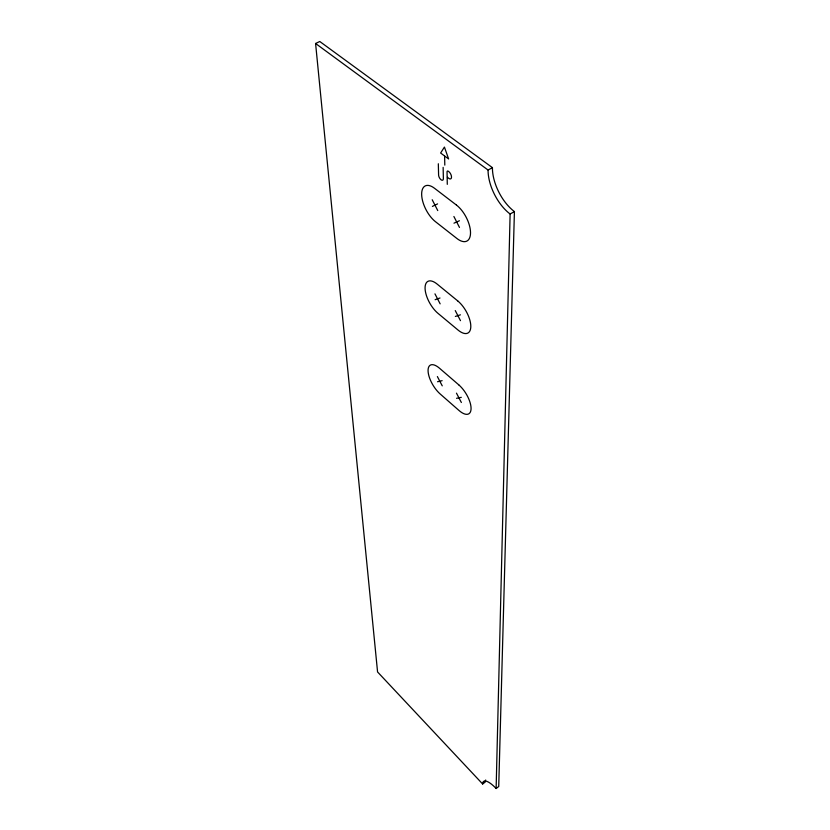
<?xml version="1.0" encoding="UTF-8"?>
<svg xmlns="http://www.w3.org/2000/svg" width="830" height="830" viewBox="0 0 830 830"><rect width="100%" height="100%" fill="white"/><g stroke="black" fill="none" stroke-linecap="round" stroke-linejoin="round"><path stroke-width="1.25" d="M496.133 788.5L510.118 214.005A35.337 18.436 62.8 0 1 488.071 170.036L315.587 43.482L319.778 41.5L492.429 167.65A35.285 18.519 62.9 0 0 514.413 211.577L498.726 786.508L496.133 788.5A20.771 6.267 53.5 0 0 482.645 783.997L377.567 671.958L315.587 43.482M482.645 783.997L485.218 782.047A20.75 6.308 53.5 0 1 485.695 780.024M510.118 214.005L514.413 211.577M488.071 170.036L492.429 167.65M432.399 206.411L437.576 203.89M453.989 223.177L459.405 220.759M435.127 299.703L439.993 298.001M455.348 316.427L460.422 314.829M437.535 381.738L442.12 380.69M456.552 398.296L461.304 397.342M444.33 155.77L440.626 153.011L444.424 147.066L448.615 158.955L444.61 155.978L444.797 165.118M447.422 177.309L448.864 178.398A4.316 2.106 63.3 0 0 451.51 177.029A4.316 2.106 63.3 0 0 448.75 171.582L448.335 171.281A2.096 1.027 63.3 0 0 447.048 171.955L447.287 184.353M437.379 376.571L442.245 385.846M456.469 393.15L461.366 402.488M434.962 293.862L440.149 303.853M455.265 310.586L460.484 320.66M432.202 199.74L437.752 210.571M453.896 216.506L459.478 227.43M438.323 163.759L438.593 174.954A3.828 1.857 63.2 0 0 441.052 179.778A3.828 1.857 63.2 0 0 443.376 178.575L443.137 167.38M456.469 205.083L434.515 188.275A21.518 10.188 62.6 0 0 421.661 194.656A21.518 10.188 62.6 0 0 435.428 221.662L456.894 238.48A21.705 10.458 62.1 0 0 470.517 232.493A21.705 10.458 62.1 0 0 456.469 205.083M457.693 300.875L437.151 284.088A19.951 8.995 60.5 0 0 425.074 288.404A19.951 8.995 60.5 0 0 437.95 313.315L458.056 330.06A20.138 9.213 60 0 0 470.807 326.138A20.138 9.213 60 0 0 457.693 300.875M458.751 384.83L439.454 368.188A18.654 7.968 58.8 0 0 428.073 370.875A18.654 7.968 58.8 0 0 440.17 393.98L459.083 410.549A18.831 8.155 58.4 0 0 471.067 408.256A18.831 8.155 58.4 0 0 458.751 384.83"/></g></svg>
